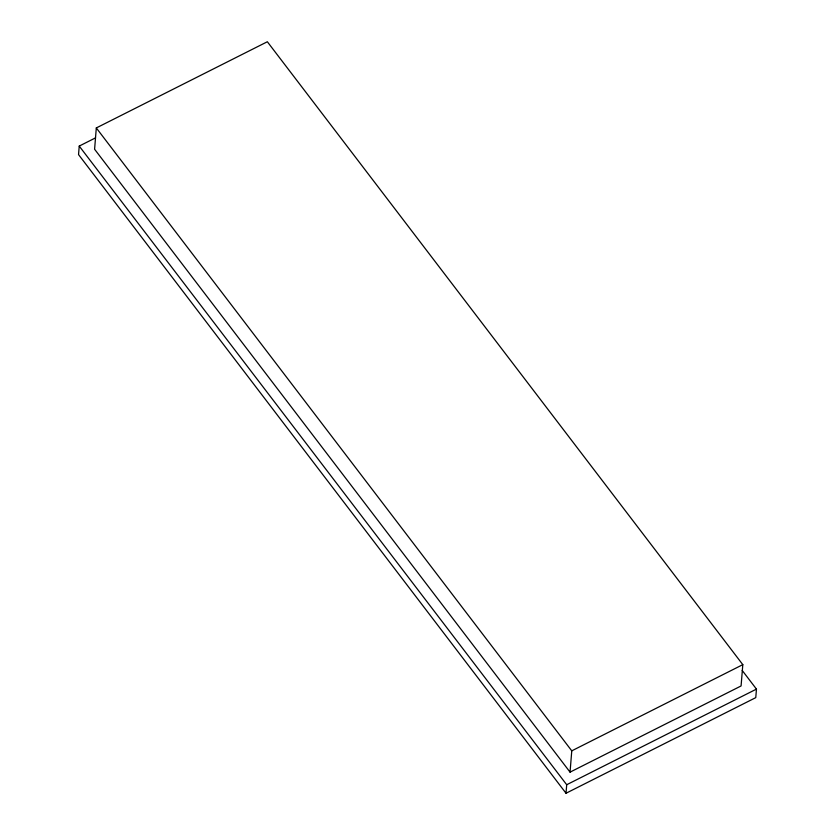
<?xml version="1.0" encoding="UTF-8"?>
<svg xmlns="http://www.w3.org/2000/svg" width="835" height="835" viewBox="0 0 835 835"><rect width="100%" height="100%" fill="white"/><g stroke="black" fill="none" stroke-linecap="round" stroke-linejoin="round"><path stroke-width="1.25" d="M95.524 137.869L79.231 146.083L78.542 154.6L566.015 793.25L755.769 697.632L756.458 689.105L742.211 670.442M96.307 127.943L94.595 149.235L570.054 772.145L741.083 685.952L742.806 664.65L267.346 41.75L96.307 127.943L571.766 750.842L570.054 772.145M566.015 793.25L566.704 784.733L79.231 146.083M571.766 750.842L742.806 664.65M566.704 784.733L756.458 689.105"/></g></svg>
